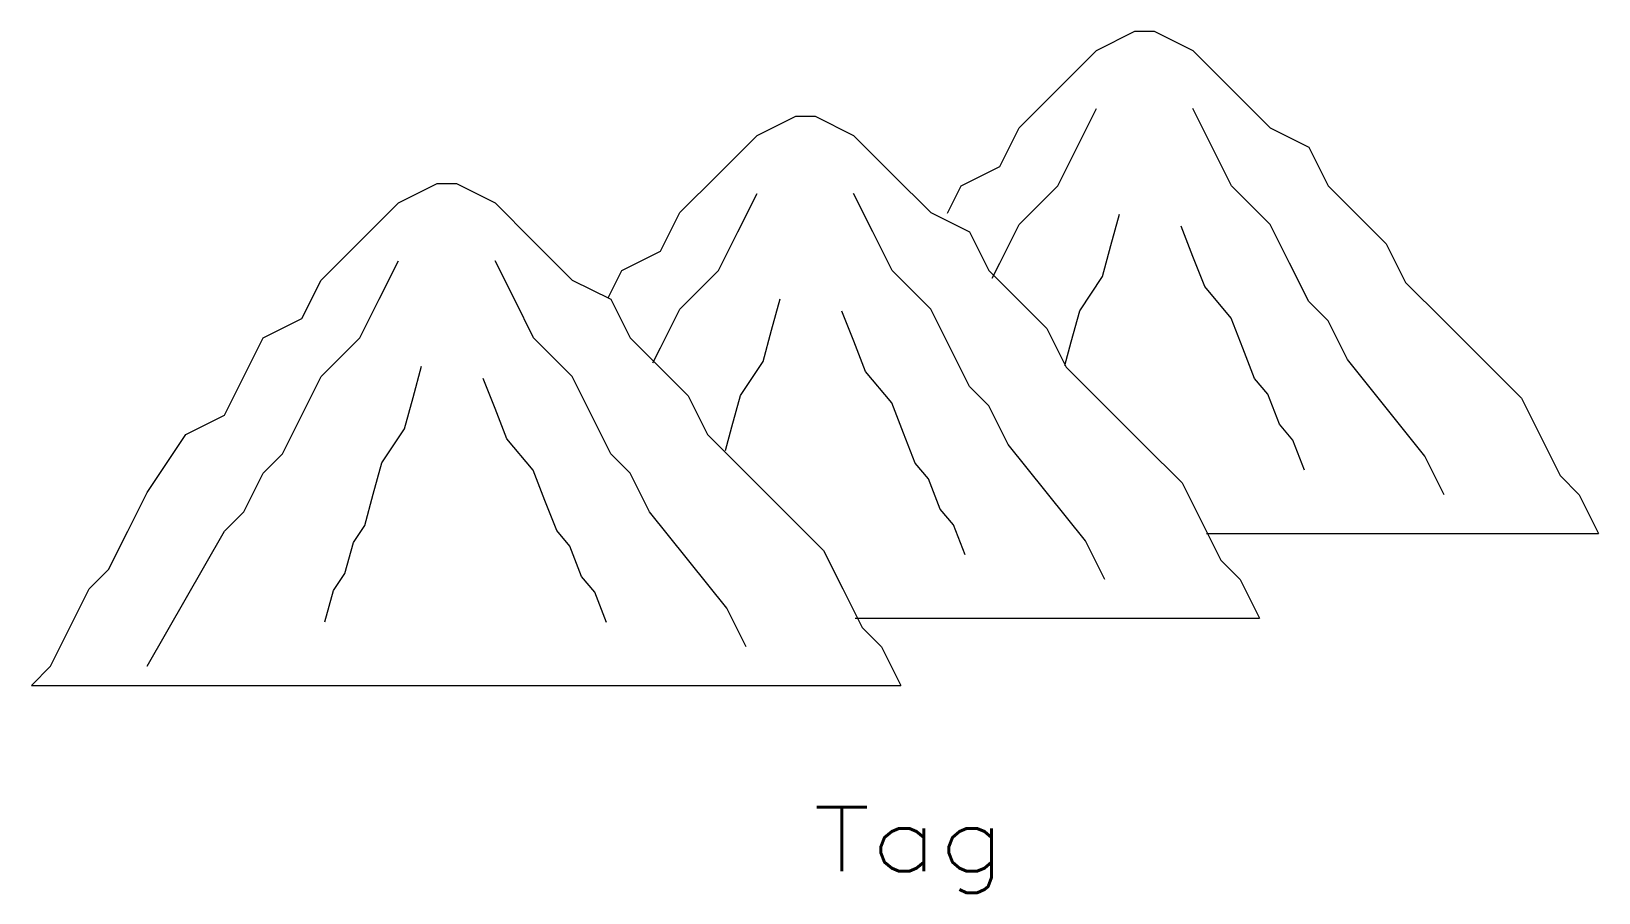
# Model space of a CAD drawing. Header units: inches. Extents: x -23.2 to 23.3, y -15.9 to 9.7.
import ezdxf
from ezdxf.enums import TextEntityAlignment as Align

# ---------------------------------------------------------------- set-up
doc = ezdxf.new("R2010")
doc.units = ezdxf.units.IN
doc.header["$MEASUREMENT"] = 0
doc.layers.get('0').update_dxf_attribs({"lineweight": 0})
doc.styles.add('STANDARD1', font='TXT.SHX')

msp = doc.modelspace()

# ---------------------------------------------------------------- linework, layer by layer
for p, q in [((8.402, 9.112), (9.55, 9.686)), ((9.55, 9.686), (10.124, 9.686)), ((10.124, 9.686), (11.272, 9.112)), ((7.254, 7.964), (8.402, 9.112)), ((11.272, 9.112), (12.42, 7.964)), ((6.106, 6.816), (7.254, 7.964)), ((12.42, 7.964), (13.567, 6.816)), ((-1.678, 6.592), (-0.53, 7.166)), ((-0.53, 7.166), (0.044, 7.166)), ((0.044, 7.166), (1.192, 6.592)), ((7.828, 6.242), (8.402, 7.39)), ((11.846, 6.242), (11.272, 7.39)), ((-2.826, 5.444), (-1.678, 6.592)), ((1.192, 6.592), (2.34, 5.444)), ((5.532, 5.668), (6.106, 6.816)), ((13.567, 6.816), (14.715, 6.242)), ((7.254, 5.094), (7.828, 6.242)), ((12.42, 5.094), (11.846, 6.242)), ((14.715, 6.242), (15.289, 5.094)), ((4.384, 5.094), (5.532, 5.668)), ((-12.332, 4.59), (-11.184, 5.164)), ((-11.184, 5.164), (-10.61, 5.164)), ((-10.61, 5.164), (-9.462, 4.59)), ((-3.974, 4.296), (-2.826, 5.444)), ((2.34, 5.444), (3.487, 4.296)), ((-2.252, 3.722), (-1.678, 4.87)), ((1.766, 3.722), (1.192, 4.87)), ((3.977, 4.28), (4.384, 5.094)), ((6.106, 3.946), (7.254, 5.094)), ((13.567, 3.946), (12.42, 5.094)), ((15.289, 5.094), (15.863, 4.52)), ((-13.48, 3.442), (-12.332, 4.59)), ((-9.462, 4.59), (-8.314, 3.442)), ((-4.548, 3.148), (-3.974, 4.296)), ((3.487, 4.296), (4.635, 3.722)), ((8.836, 3.323), (9.089, 4.252)), ((15.863, 4.52), (17.011, 3.372)), ((5.532, 2.799), (6.106, 3.946)), ((11.273, 2.993), (10.922, 3.89)), ((14.141, 2.799), (13.567, 3.946)), ((-14.628, 2.294), (-13.48, 3.442)), ((-8.314, 3.442), (-7.167, 2.294)), ((-2.826, 2.574), (-2.252, 3.722)), ((2.34, 2.574), (1.766, 3.722)), ((4.635, 3.722), (5.209, 2.574)), ((8.583, 2.395), (8.836, 3.323)), ((17.011, 3.372), (17.585, 2.225)), ((-12.906, 1.72), (-12.332, 2.868)), ((-8.888, 1.72), (-9.462, 2.868)), ((-5.696, 2.574), (-4.548, 3.148)), ((5.31, 2.354), (5.532, 2.799)), ((11.624, 2.097), (11.273, 2.993)), ((14.715, 1.651), (14.141, 2.799)), ((-6.103, 1.76), (-5.696, 2.574)), ((-3.974, 1.426), (-2.826, 2.574)), ((3.487, 1.426), (2.34, 2.574)), ((5.209, 2.574), (5.783, 2)), ((7.907, 1.382), (8.583, 2.395)), ((-15.202, 1.146), (-14.628, 2.294)), ((-7.167, 2.294), (-6.019, 1.72)), ((5.783, 2), (6.931, 0.852)), ((12.403, 1.162), (11.624, 2.097)), ((17.585, 2.225), (18.733, 1.077)), ((-13.48, 0.572), (-12.906, 1.72)), ((-8.314, 0.572), (-8.888, 1.72)), ((-6.019, 1.72), (-5.445, 0.572)), ((-4.548, 0.279), (-3.974, 1.426)), ((-1.244, 0.803), (-0.991, 1.732)), ((4.061, 0.279), (3.487, 1.426)), ((15.289, 1.077), (14.715, 1.651)), ((-16.349, 0.572), (-15.202, 1.146)), ((1.193, 0.473), (0.842, 1.37)), ((7.654, 0.453), (7.907, 1.382)), ((12.754, 0.265), (12.403, 1.162)), ((15.863, -0.071), (15.289, 1.077)), ((18.733, 1.077), (19.881, -0.071)), ((-16.923, -0.576), (-16.349, 0.572)), ((-14.628, -0.576), (-13.48, 0.572)), ((-7.167, -0.576), (-8.314, 0.572)), ((-5.445, 0.572), (-4.871, -0.002)), ((-1.497, -0.125), (-1.244, 0.803)), ((1.544, -0.423), (1.193, 0.473)), ((6.931, 0.852), (7.505, -0.295)), ((-4.77, -0.166), (-4.548, 0.279)), ((4.635, -0.869), (4.061, 0.279)), ((7.462, -0.251), (7.654, 0.453)), ((13.104, -0.631), (12.754, 0.265)), ((-11.898, -1.199), (-11.645, -0.27)), ((-4.871, -0.002), (-3.723, -1.15)), ((-2.173, -1.138), (-1.497, -0.125)), ((2.323, -1.358), (1.544, -0.423)), ((7.505, -0.295), (8.653, -1.443)), ((18.159, -2.941), (15.863, -0.071)), ((19.881, -0.071), (21.029, -1.219)), ((-17.497, -1.724), (-16.923, -0.576)), ((-15.202, -1.724), (-14.628, -0.576)), ((-9.461, -1.529), (-9.812, -0.632)), ((-6.593, -1.724), (-7.167, -0.576)), ((5.209, -1.443), (4.635, -0.869)), ((13.494, -1.099), (13.104, -0.631)), ((-12.151, -2.128), (-11.898, -1.199)), ((-3.723, -1.15), (-3.149, -2.298)), ((-2.426, -2.067), (-2.173, -1.138)), ((2.674, -2.255), (2.323, -1.358)), ((13.845, -1.995), (13.494, -1.099)), ((21.029, -1.219), (21.603, -2.367)), ((-18.645, -2.298), (-17.497, -1.724)), ((-15.776, -2.871), (-15.202, -1.724)), ((-9.11, -2.425), (-9.461, -1.529)), ((-6.019, -2.871), (-6.593, -1.724)), ((5.783, -2.591), (5.209, -1.443)), ((8.653, -1.443), (9.801, -2.591)), ((-19.793, -4.019), (-18.645, -2.298)), ((-12.827, -3.141), (-12.151, -2.128)), ((-3.149, -2.298), (-2.001, -3.445)), ((-2.618, -2.771), (-2.426, -2.067)), ((3.024, -3.151), (2.674, -2.255)), ((14.235, -2.463), (13.845, -1.995)), ((-8.331, -3.36), (-9.11, -2.425)), ((8.079, -5.461), (5.783, -2.591)), ((9.801, -2.591), (10.949, -3.739)), ((14.585, -3.359), (14.235, -2.463)), ((21.603, -2.367), (22.176, -3.515)), ((-16.349, -3.445), (-15.776, -2.871)), ((-13.08, -4.069), (-12.827, -3.141)), ((-5.445, -3.445), (-6.019, -2.871)), ((3.414, -3.619), (3.024, -3.151)), ((18.733, -4.089), (18.159, -2.941)), ((-16.923, -4.593), (-16.349, -3.445)), ((-7.98, -4.257), (-8.331, -3.36)), ((-4.871, -4.593), (-5.445, -3.445)), ((-2.001, -3.445), (-0.853, -4.593)), ((3.765, -4.515), (3.414, -3.619)), ((22.176, -3.515), (22.75, -4.089)), ((-20.367, -5.167), (-19.793, -4.019)), ((-13.333, -4.998), (-13.08, -4.069)), ((10.949, -3.739), (11.523, -4.887)), ((22.75, -4.089), (23.324, -5.237)), ((-17.497, -5.167), (-16.923, -4.593)), ((-7.629, -5.153), (-7.98, -4.257)), ((-2.575, -7.463), (-4.871, -4.593)), ((-0.853, -4.593), (0.295, -5.741)), ((4.155, -4.983), (3.765, -4.515)), ((-13.671, -5.504), (-13.333, -4.998)), ((4.505, -5.879), (4.155, -4.983)), ((11.523, -4.887), (12.096, -6.035)), ((-20.941, -6.315), (-20.367, -5.167)), ((-19.793, -9.185), (-17.497, -5.167)), ((-13.924, -6.433), (-13.671, -5.504)), ((-7.24, -5.621), (-7.629, -5.153)), ((8.653, -6.609), (8.079, -5.461)), ((11.671, -5.237), (23.324, -5.237)), ((-6.889, -6.517), (-7.24, -5.621)), ((0.295, -5.741), (0.869, -6.889)), ((12.096, -6.035), (12.67, -6.609)), ((-21.515, -6.889), (-20.941, -6.315)), ((-14.262, -6.939), (-13.924, -6.433)), ((-6.499, -6.985), (-6.889, -6.517)), ((-22.089, -8.037), (-21.515, -6.889)), ((-14.515, -7.868), (-14.262, -6.939)), ((0.869, -6.889), (1.443, -8.037)), ((12.67, -6.609), (13.244, -7.757)), ((-6.149, -7.881), (-6.499, -6.985)), ((-2.001, -8.611), (-2.575, -7.463)), ((1.236, -7.752), (13.244, -7.757)), ((-22.663, -9.185), (-22.089, -8.037)), ((1.443, -8.037), (2.016, -8.611)), ((2.016, -8.611), (2.59, -9.759)), ((-23.237, -9.759), (-22.663, -9.185)), ((-23.237, -9.759), (2.59, -9.759))]:
    msp.add_line(p, q)

# ---------------------------------------------------------------- texts
at = {"color": 7, "linetype": 'Continuous', "style": 'STANDARD1', "width": 1.166667}
msp.add_text('Tag', height=1.908, dxfattribs=at).set_placement((-0.01, -15.28), (5.714, -15.28), align=Align.FIT)

doc.saveas('drawing.dxf')
